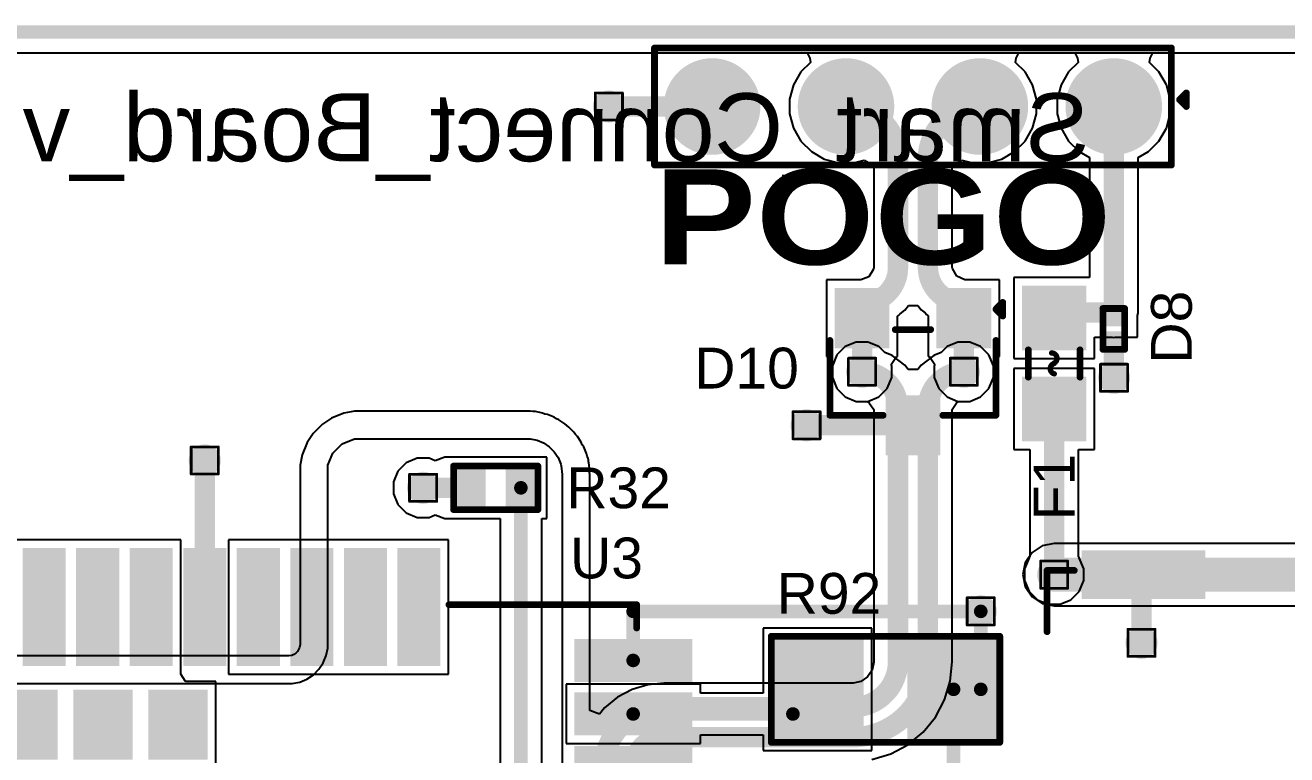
# Model space of a CAD drawing. Header units: inches. Extents: x -40 to 219, y 2 to 133.
# Drawn here: x 55.31 to 78.87, y 68.89 to 82.51 of the extents above; entities that cross this region are included whole.
import ezdxf

# ---------------------------------------------------------------- set-up
doc = ezdxf.new("R2010")
doc.units = ezdxf.units.IN
for name, color, linetype in [('Board Outline', 216, 'Continuous'), ('Bottom Layer', 5, 'Continuous'), ('Bottom Overlay', 54, 'Continuous'), ('Drill Drawing', 1, 'Continuous'), ('Top Layer', 1, 'Continuous'), ('Top Overlay', 2, 'Continuous'), ('Top Paste', 8, 'Continuous'), ('Top Solder', 216, 'Continuous'), ('Via Holes', 16, 'Continuous')]:
    doc.layers.add(name, color=color, linetype=linetype)
doc.styles.add('Arial', font='', dxfattribs={"height": 0.2})
doc.styles.add('Arial Black_Bold', font='', dxfattribs={"height": 0.2})
doc.styles.get('Arial').set_extended_font_data('Arial')
doc.styles.get('Arial Black_Bold').set_extended_font_data('Arial Black', bold=True)

# ---------------------------------------------------------------- blocks, each defined once
blk = doc.blocks.new('R___1206_5')
at = {"layer": 'Top Layer'}
for points in [[(-2.032, 0.889), (-0.508, 0.889), (-0.508, -0.889), (-2.032, -0.889)], [(0.508, 0.889), (2.032, 0.889), (2.032, -0.889), (0.508, -0.889)]]:
    blk.add_hatch(color=1, dxfattribs=at).paths.add_polyline_path(points)
at = {"layer": 'Top Paste'}
for points in [[(-2.032, 0.889), (-0.508, 0.889), (-0.508, -0.889), (-2.032, -0.889)], [(0.508, 0.889), (2.032, 0.889), (2.032, -0.889), (0.508, -0.889)]]:
    blk.add_hatch(color=8, dxfattribs=at).paths.add_polyline_path(points)
at = {"layer": 'Top Solder'}
for points in [[(-2.134, 0.991), (-0.406, 0.991), (-0.406, -0.991), (-2.134, -0.991)], [(0.406, 0.991), (2.134, 0.991), (2.134, -0.991), (0.406, -0.991)]]:
    blk.add_hatch(color=216, dxfattribs=at).paths.add_polyline_path(points)
at = {"layer": 'Top Overlay', "const_width": 0.127}
for points in [[(-2.134, 0.991), (-2.134, -0.991)], [(2.134, 0.991), (-2.134, 0.991)], [(2.134, 0.991), (2.134, -0.991)], [(2.134, -0.991), (-2.134, -0.991)]]:
    blk.add_lwpolyline(points, dxfattribs=at)
at = {"layer": 'Top Overlay', "const_width": 0.0635}
for points in [[(-2.165, 0.991, 1), (-2.102, 0.991, 1)], [(-2.165, 0.991, 1), (-2.102, 0.991, 1)], [(2.102, 0.991, 1), (2.165, 0.991, 1)], [(2.102, 0.991, 1), (2.165, 0.991, 1)], [(-2.165, -0.991, 1), (-2.102, -0.991, 1)], [(-2.165, -0.991, 1), (-2.102, -0.991, 1)], [(2.102, -0.991, 1), (2.165, -0.991, 1)], [(2.102, -0.991, 1), (2.165, -0.991, 1)]]:
    blk.add_lwpolyline(points, format="xyb", close=True, dxfattribs=at)
blk = doc.blocks.new('F____0603_18')
at = {"layer": 'Top Layer'}
for points in [[(-0.35, -0.5), (-1.35, -0.5), (-1.35, 0.5), (-0.35, 0.5)], [(1.35, -0.5), (0.35, -0.5), (0.35, 0.5), (1.35, 0.5)]]:
    blk.add_hatch(color=1, dxfattribs=at).paths.add_polyline_path(points)
at = {"layer": 'Top Paste'}
for points in [[(-0.35, -0.5), (-1.35, -0.5), (-1.35, 0.5), (-0.35, 0.5)], [(1.35, -0.5), (0.35, -0.5), (0.35, 0.5), (1.35, 0.5)]]:
    blk.add_hatch(color=8, dxfattribs=at).paths.add_polyline_path(points)
at = {"layer": 'Top Solder'}
for points in [[(-0.248, -0.602), (-1.452, -0.602), (-1.452, 0.602), (-0.248, 0.602)], [(1.452, -0.602), (0.248, -0.602), (0.248, 0.602), (1.452, 0.602)]]:
    blk.add_hatch(color=216, dxfattribs=at).paths.add_polyline_path(points)
at = {"layer": 'Top Overlay', "const_width": 0.127}
for points in [[(-0.254, 0.483), (0.254, 0.483)], [(-0.254, -0.483), (0.254, -0.483)]]:
    blk.add_lwpolyline(points, dxfattribs=at)
at = {"layer": 'Top Overlay'}
for points, const_width in [([(-0.286, 0.483, 1), (-0.222, 0.483, 1)], 0.0635), ([(0.222, 0.483, 1), (0.286, 0.483, 1)], 0.0635), ([(-0.218, -0.003, 1), (-0.168, -0.003, 1)], 0.05), ([(-0.025, 0, 1), (0.025, 0, 1)], 0.05), ([(-0.018, 0.002, 1), (0.032, 0.002, 1)], 0.05), ([(0.171, 0.046, 1), (0.221, 0.046, 1)], 0.05), ([(-0.286, -0.483, 1), (-0.222, -0.483, 1)], 0.0635), ([(0.222, -0.483, 1), (0.286, -0.483, 1)], 0.0635)]:
    blk.add_lwpolyline(points, format="xyb", close=True, dxfattribs=dict(at, const_width=const_width))
at = {"layer": 'Top Overlay', "const_width": 0.1}
for points in [[(-0.193, -0.003, -0.770164), (0, 0)], [(0.196, 0.046, -0.784117), (0.007, 0.002)]]:
    blk.add_lwpolyline(points, format="xyb", dxfattribs=at)
blk = doc.blocks.new('A7672E__FASE__24')
at = {"layer": 'Top Layer'}
for points in [[(10.35, -1.15), (9.25, -1.15), (9.25, -0.25), (10.35, -0.25)], [(13, -0.7), (13, -1.3), (11, -1.3), (11, -0.7)], [(10.35, -2.55), (9.25, -2.55), (9.25, -1.65), (10.35, -1.65)], [(13, -1.7), (13, -2.3), (11, -2.3), (11, -1.7)], [(13, -2.7), (13, -3.3), (11, -3.3), (11, -2.7)], [(10.35, -3.95), (9.25, -3.95), (9.25, -3.05), (10.35, -3.05)], [(13, -3.7), (13, -4.3), (11, -4.3), (11, -3.7)], [(13, -4.7), (13, -5.3), (11, -5.3), (11, -4.7)], [(13, -5.7), (13, -6.3), (11, -6.3), (11, -5.7)], [(13, -6.7), (13, -7.3), (11, -7.3), (11, -6.7)], [(13, -7.7), (13, -8.3), (11, -8.3), (11, -7.7)], [(9.3, -13), (8.7, -13), (8.7, -11), (9.3, -11)], [(10.3, -13), (9.7, -13), (9.7, -11), (10.3, -11)], [(11.3, -13), (10.7, -13), (10.7, -11), (11.3, -11)]]:
    blk.add_hatch(color=1, dxfattribs=at).paths.add_polyline_path(points)
at = {"layer": 'Top Paste'}
for points in [[(10.35, -1.15), (9.25, -1.15), (9.25, -0.25), (10.35, -0.25)], [(13, -0.7), (13, -1.3), (11, -1.3), (11, -0.7)], [(10.35, -2.55), (9.25, -2.55), (9.25, -1.65), (10.35, -1.65)], [(13, -1.7), (13, -2.3), (11, -2.3), (11, -1.7)], [(13, -2.7), (13, -3.3), (11, -3.3), (11, -2.7)], [(10.35, -3.95), (9.25, -3.95), (9.25, -3.05), (10.35, -3.05)], [(13, -3.7), (13, -4.3), (11, -4.3), (11, -3.7)], [(13, -4.7), (13, -5.3), (11, -5.3), (11, -4.7)], [(13, -5.7), (13, -6.3), (11, -6.3), (11, -5.7)], [(13, -6.7), (13, -7.3), (11, -7.3), (11, -6.7)], [(13, -7.7), (13, -8.3), (11, -8.3), (11, -7.7)], [(9.3, -13), (8.7, -13), (8.7, -11), (9.3, -11)], [(10.3, -13), (9.7, -13), (9.7, -11), (10.3, -11)], [(11.3, -13), (10.7, -13), (10.7, -11), (11.3, -11)]]:
    blk.add_hatch(color=8, dxfattribs=at).paths.add_polyline_path(points)
at = {"layer": 'Top Solder'}
for points in [[(10.452, -1.252), (9.148, -1.252), (9.148, -0.148), (10.452, -0.148)], [(13.102, -0.598), (13.102, -1.402), (10.898, -1.402), (10.898, -0.598)], [(10.452, -2.652), (9.148, -2.652), (9.148, -1.548), (10.452, -1.548)], [(13.102, -1.598), (13.102, -2.402), (10.898, -2.402), (10.898, -1.598)], [(13.102, -2.598), (13.102, -3.402), (10.898, -3.402), (10.898, -2.598)], [(10.452, -4.052), (9.148, -4.052), (9.148, -2.948), (10.452, -2.948)], [(13.102, -3.598), (13.102, -4.402), (10.898, -4.402), (10.898, -3.598)], [(13.102, -4.598), (13.102, -5.402), (10.898, -5.402), (10.898, -4.598)], [(13.102, -5.598), (13.102, -6.402), (10.898, -6.402), (10.898, -5.598)], [(13.102, -6.598), (13.102, -7.402), (10.898, -7.402), (10.898, -6.598)], [(13.102, -7.598), (13.102, -8.402), (10.898, -8.402), (10.898, -7.598)], [(9.402, -13.102), (8.598, -13.102), (8.598, -10.898), (9.402, -10.898)], [(10.402, -13.102), (9.598, -13.102), (9.598, -10.898), (10.402, -10.898)], [(11.402, -13.102), (10.598, -13.102), (10.598, -10.898), (11.402, -10.898)]]:
    blk.add_hatch(color=216, dxfattribs=at).paths.add_polyline_path(points)
at = {"layer": 'Top Overlay', "const_width": 0.127}
for points in [[(12.04, -8.56), (12.04, -12.065)], [(11.608, -12.065), (12.04, -12.065)]]:
    blk.add_lwpolyline(points, dxfattribs=at)
at = {"layer": 'Top Overlay', "const_width": 0.0635}
for points in [[(12.008, -8.56, 1), (12.071, -8.56, 1)], [(11.576, -12.065, 1), (11.64, -12.065, 1)], [(12.008, -12.065, 1), (12.071, -12.065, 1)], [(12.008, -12.065, 1), (12.071, -12.065, 1)]]:
    blk.add_lwpolyline(points, format="xyb", close=True, dxfattribs=at)
blk = doc.blocks.new('R___0402_84')
at = {"layer": 'Top Layer'}
for points in [[(-0.699, -0.318), (-0.699, 0.318), (-0.241, 0.318), (-0.241, -0.318)], [(0.241, -0.318), (0.241, 0.318), (0.699, 0.318), (0.699, -0.318)]]:
    blk.add_hatch(color=1, dxfattribs=at).paths.add_polyline_path(points)
at = {"layer": 'Top Paste'}
for points in [[(-0.699, -0.318), (-0.699, 0.318), (-0.241, 0.318), (-0.241, -0.318)], [(0.241, -0.318), (0.241, 0.318), (0.699, 0.318), (0.699, -0.318)]]:
    blk.add_hatch(color=8, dxfattribs=at).paths.add_polyline_path(points)
at = {"layer": 'Top Solder'}
for points in [[(-0.754, -0.373), (-0.754, 0.373), (-0.186, 0.373), (-0.186, -0.373)], [(0.186, -0.373), (0.186, 0.373), (0.754, 0.373), (0.754, -0.373)]]:
    blk.add_hatch(color=216, dxfattribs=at).paths.add_polyline_path(points)
at = {"layer": 'Top Overlay'}
for points, const_width in [([(-0.787, 0.406), (0.787, 0.406)], 0.127), ([(-0.787, -0.406), (-0.787, 0.406)], 0.127), ([(0.787, -0.406), (0.787, 0.406)], 0.127), ([(-0.787, -0.406), (0.787, -0.406)], 0.127), ([(-0.813, -0.432), (0.813, -0.432)], 0.00323)]:
    blk.add_lwpolyline(points, dxfattribs=dict(at, const_width=const_width))
for points, const_width in [([(-0.819, 0.406, 1), (-0.756, 0.406, 1)], 0.0635), ([(-0.819, 0.406, 1), (-0.756, 0.406, 1)], 0.0635), ([(0.756, 0.406, 1), (0.819, 0.406, 1)], 0.0635), ([(0.756, 0.406, 1), (0.819, 0.406, 1)], 0.0635), ([(-0.819, -0.406, 1), (-0.756, -0.406, 1)], 0.0635), ([(-0.819, -0.406, 1), (-0.756, -0.406, 1)], 0.0635), ([(-0.814, -0.432, 1), (-0.812, -0.432, 1)], 0.00161), ([(0.756, -0.406, 1), (0.819, -0.406, 1)], 0.0635), ([(0.756, -0.406, 1), (0.819, -0.406, 1)], 0.0635), ([(0.812, -0.432, 1), (0.814, -0.432, 1)], 0.00161)]:
    blk.add_lwpolyline(points, format="xyb", close=True, dxfattribs=dict(at, const_width=const_width))
blk = doc.blocks.new('P____4_P___152')
at = {"layer": 'Top Layer'}
h = blk.add_hatch(color=1, dxfattribs=at)
edge = h.paths.add_edge_path()
edge.add_arc((-3.75, 0), 0.8, 0, 360)
h = blk.add_hatch(color=1, dxfattribs=at)
edge = h.paths.add_edge_path()
edge.add_arc((-1.25, 0), 0.8, 0, 360)
h = blk.add_hatch(color=1, dxfattribs=at)
edge = h.paths.add_edge_path()
edge.add_arc((1.25, 0), 0.8, 0, 360)
h = blk.add_hatch(color=1, dxfattribs=at)
edge = h.paths.add_edge_path()
edge.add_arc((3.75, 0), 0.8, 0, 360)
at = {"layer": 'Top Paste'}
h = blk.add_hatch(color=8, dxfattribs=at)
edge = h.paths.add_edge_path()
edge.add_arc((-3.75, 0), 0.8, 0, 360)
h = blk.add_hatch(color=8, dxfattribs=at)
edge = h.paths.add_edge_path()
edge.add_arc((-1.25, 0), 0.8, 0, 360)
h = blk.add_hatch(color=8, dxfattribs=at)
edge = h.paths.add_edge_path()
edge.add_arc((1.25, 0), 0.8, 0, 360)
h = blk.add_hatch(color=8, dxfattribs=at)
edge = h.paths.add_edge_path()
edge.add_arc((3.75, 0), 0.8, 0, 360)
at = {"layer": 'Top Solder'}
h = blk.add_hatch(color=216, dxfattribs=at)
edge = h.paths.add_edge_path()
edge.add_arc((-3.75, 0), 0.9016, 0, 360)
h = blk.add_hatch(color=216, dxfattribs=at)
edge = h.paths.add_edge_path()
edge.add_arc((-1.25, 0), 0.9016, 0, 360)
h = blk.add_hatch(color=216, dxfattribs=at)
edge = h.paths.add_edge_path()
edge.add_arc((1.25, 0), 0.9016, 0, 360)
h = blk.add_hatch(color=216, dxfattribs=at)
edge = h.paths.add_edge_path()
edge.add_arc((3.75, 0), 0.9016, 0, 360)
at = {"layer": 'Top Overlay', "const_width": 0.127}
for points in [[(-4.826, 1.0922), (-4.826, -1.0922)], [(4.826, 1.0922), (-4.826, 1.0922)], [(4.826, 1.0922), (4.826, -1.0922)], [(-5.1054, 0), (-5.1054, -0.254)], [(-4.9784, -0.127), (-5.1054, 0)], [(-4.9784, -0.127), (-5.1054, -0.254)], [(4.826, -1.0922), (-4.826, -1.0922)]]:
    blk.add_lwpolyline(points, dxfattribs=at)
at = {"layer": 'Top Overlay', "const_width": 0.0635}
for points in [[(-4.85775, 1.0922, 1), (-4.79425, 1.0922, 1)], [(-4.85775, 1.0922, 1), (-4.79425, 1.0922, 1)], [(4.79425, 1.0922, 1), (4.85775, 1.0922, 1)], [(4.79425, 1.0922, 1), (4.85775, 1.0922, 1)], [(-5.13715, 0, 1), (-5.07365, 0, 1)], [(-5.13715, 0, 1), (-5.07365, 0, 1)], [(-5.13715, -0.254, 1), (-5.07365, -0.254, 1)], [(-5.13715, -0.254, 1), (-5.07365, -0.254, 1)], [(-5.01015, -0.127, 1), (-4.94665, -0.127, 1)], [(-5.01015, -0.127, 1), (-4.94665, -0.127, 1)], [(-4.85775, -1.0922, 1), (-4.79425, -1.0922, 1)], [(-4.85775, -1.0922, 1), (-4.79425, -1.0922, 1)], [(4.79425, -1.0922, 1), (4.85775, -1.0922, 1)], [(4.79425, -1.0922, 1), (4.85775, -1.0922, 1)]]:
    blk.add_lwpolyline(points, format="xyb", close=True, dxfattribs=at)
blk = doc.blocks.new('XKNANO_113_153')
at = {"layer": 'Top Layer'}
blk.add_hatch(color=1, dxfattribs=at).paths.add_polyline_path([(6.15, 6.31), (6.85, 6.31), (6.85, 4.21), (6.15, 4.21)])
at = {"layer": 'Top Paste'}
blk.add_hatch(color=8, dxfattribs=at).paths.add_polyline_path([(6.15, 6.31), (6.85, 6.31), (6.85, 4.21), (6.15, 4.21)])
at = {"layer": 'Top Solder'}
blk.add_hatch(color=216, dxfattribs=at).paths.add_polyline_path([(6.048, 6.412), (6.952, 6.412), (6.952, 4.108), (6.048, 4.108)])
at = {"layer": 'Top Overlay', "const_width": 0.127}
for points in [[(5.436, 7.061), (6.579, 7.061)], [(6.579, 7.061), (6.579, 6.553)]]:
    blk.add_lwpolyline(points, dxfattribs=at)
at = {"layer": 'Top Overlay', "const_width": 0.0635}
for points in [[(5.404, 7.061, 1), (5.467, 7.061, 1)], [(6.547, 7.061, 1), (6.61, 7.061, 1)], [(6.547, 7.061, 1), (6.61, 7.061, 1)], [(6.547, 6.553, 1), (6.61, 6.553, 1)]]:
    blk.add_lwpolyline(points, format="xyb", close=True, dxfattribs=at)
blk = doc.blocks.new('S___23_162')
at = {"layer": 'Top Layer'}
for points in [[(-0.41, 1.46), (0.41, 1.46), (0.41, 0.54), (-0.41, 0.54)], [(-1.36, -0.54), (-0.54, -0.54), (-0.54, -1.46), (-1.36, -1.46)], [(0.54, -0.54), (1.36, -0.54), (1.36, -1.46), (0.54, -1.46)]]:
    blk.add_hatch(color=1, dxfattribs=at).paths.add_polyline_path(points)
at = {"layer": 'Top Paste'}
for points in [[(-0.41, 1.46), (0.41, 1.46), (0.41, 0.54), (-0.41, 0.54)], [(-1.36, -0.54), (-0.54, -0.54), (-0.54, -1.46), (-1.36, -1.46)], [(0.54, -0.54), (1.36, -0.54), (1.36, -1.46), (0.54, -1.46)]]:
    blk.add_hatch(color=8, dxfattribs=at).paths.add_polyline_path(points)
at = {"layer": 'Top Solder'}
for points in [[(-0.512, 1.562), (0.512, 1.562), (0.512, 0.438), (-0.512, 0.438)], [(-1.462, -0.438), (-0.438, -0.438), (-0.438, -1.562), (-1.462, -1.562)], [(0.438, -0.438), (1.462, -0.438), (1.462, -1.562), (0.438, -1.562)]]:
    blk.add_hatch(color=216, dxfattribs=at).paths.add_polyline_path(points)
at = {"layer": 'Top Overlay', "const_width": 0.127}
for points in [[(-1.549, -0.584), (-1.549, 0.813)], [(-0.559, 0.813), (-1.549, 0.813)], [(1.549, 0.813), (0.559, 0.813)], [(1.549, -0.584), (1.549, 0.813)], [(0.33, -0.787), (-0.33, -0.787)], [(-1.549, -1.168), (-1.676, -1.041)], [(-1.676, -1.041), (-1.676, -1.295)], [(-1.549, -1.168), (-1.676, -1.295)]]:
    blk.add_lwpolyline(points, dxfattribs=at)
at = {"layer": 'Top Overlay', "const_width": 0.0635}
for points in [[(-1.581, 0.813, 1), (-1.518, 0.813, 1)], [(-1.581, 0.813, 1), (-1.518, 0.813, 1)], [(-0.591, 0.813, 1), (-0.527, 0.813, 1)], [(0.527, 0.813, 1), (0.591, 0.813, 1)], [(1.518, 0.813, 1), (1.581, 0.813, 1)], [(1.518, 0.813, 1), (1.581, 0.813, 1)], [(-1.581, -0.584, 1), (-1.518, -0.584, 1)], [(1.518, -0.584, 1), (1.581, -0.584, 1)], [(-0.362, -0.787, 1), (-0.298, -0.787, 1)], [(0.298, -0.787, 1), (0.362, -0.787, 1)], [(-1.708, -1.041, 1), (-1.645, -1.041, 1)], [(-1.708, -1.041, 1), (-1.645, -1.041, 1)], [(-1.581, -1.168, 1), (-1.518, -1.168, 1)], [(-1.581, -1.168, 1), (-1.518, -1.168, 1)], [(-1.708, -1.295, 1), (-1.645, -1.295, 1)], [(-1.708, -1.295, 1), (-1.645, -1.295, 1)]]:
    blk.add_lwpolyline(points, format="xyb", close=True, dxfattribs=at)
blk = doc.blocks.new('DSN0603_2_164')
at = {"layer": 'Top Layer'}
for points in [[(-0.3, 0.191), (-0.1, 0.191), (-0.1, -0.191), (-0.3, -0.191)], [(0.1, 0.191), (0.3, 0.191), (0.3, -0.191), (0.1, -0.191)]]:
    blk.add_hatch(color=1, dxfattribs=at).paths.add_polyline_path(points)
at = {"layer": 'Top Paste'}
for points in [[(-0.3, 0.191), (-0.1, 0.191), (-0.1, -0.191), (-0.3, -0.191)], [(0.1, 0.191), (0.3, 0.191), (0.3, -0.191), (0.1, -0.191)]]:
    blk.add_hatch(color=8, dxfattribs=at).paths.add_polyline_path(points)
at = {"layer": 'Top Solder'}
for points in [[(-0.355, 0.246), (-0.045, 0.246), (-0.045, -0.246), (-0.355, -0.246)], [(0.045, 0.246), (0.355, 0.246), (0.355, -0.246), (0.045, -0.246)]]:
    blk.add_hatch(color=216, dxfattribs=at).paths.add_polyline_path(points)
at = {"layer": 'Top Overlay', "const_width": 0.127}
for points in [[(-0.381, 0.203), (-0.381, -0.203)], [(-0.381, 0.203), (0.381, 0.203)], [(0.381, 0.203), (0.381, -0.203)], [(-0.381, -0.203), (0.381, -0.203)]]:
    blk.add_lwpolyline(points, dxfattribs=at)
at = {"layer": 'Top Overlay', "const_width": 0.0635}
for points in [[(-0.413, 0.203, 1), (-0.349, 0.203, 1)], [(-0.413, 0.203, 1), (-0.349, 0.203, 1)], [(0.349, 0.203, 1), (0.413, 0.203, 1)], [(0.349, 0.203, 1), (0.413, 0.203, 1)], [(-0.413, -0.203, 1), (-0.349, -0.203, 1)], [(-0.413, -0.203, 1), (-0.349, -0.203, 1)], [(0.349, -0.203, 1), (0.413, -0.203, 1)], [(0.349, -0.203, 1), (0.413, -0.203, 1)]]:
    blk.add_lwpolyline(points, format="xyb", close=True, dxfattribs=at)

msp = doc.modelspace()

# ---------------------------------------------------------------- hatches: boundary and pattern name
at = {"layer": 'Bottom Layer'}
h = msp.add_hatch(color=5, dxfattribs=at)
edge = h.paths.add_edge_path()
edge.add_arc((66.211, 80.991), 0.3, 0, 360)
h = msp.add_hatch(color=5, dxfattribs=at)
edge = h.paths.add_edge_path()
edge.add_arc((70.939, 76.038), 0.3, 0, 360)
h = msp.add_hatch(color=5, dxfattribs=at)
edge = h.paths.add_edge_path()
edge.add_arc((72.839, 76.038), 0.3, 0, 360)
h = msp.add_hatch(color=5, dxfattribs=at)
edge = h.paths.add_edge_path()
edge.add_arc((75.645, 75.925), 0.3, 0, 360)
h = msp.add_hatch(color=5, dxfattribs=at)
edge = h.paths.add_edge_path()
edge.add_arc((69.902, 75.038), 0.3, 0, 360)
h = msp.add_hatch(color=5, dxfattribs=at)
edge = h.paths.add_edge_path()
edge.add_arc((58.665, 74.381), 0.3, 0, 360)
h = msp.add_hatch(color=5, dxfattribs=at)
edge = h.paths.add_edge_path()
edge.add_arc((62.742, 73.87), 0.3, 0, 360)
h = msp.add_hatch(color=5, dxfattribs=at)
edge = h.paths.add_edge_path()
edge.add_arc((74.526, 72.249), 0.3, 0, 360)
h = msp.add_hatch(color=5, dxfattribs=at)
edge = h.paths.add_edge_path()
edge.add_arc((73.155, 71.563), 0.3, 0, 360)
h = msp.add_hatch(color=5, dxfattribs=at)
edge = h.paths.add_edge_path()
edge.add_arc((76.157, 70.975), 0.3, 0, 360)
at = {"layer": 'Top Layer'}
h = msp.add_hatch(color=1, dxfattribs=at)
edge = h.paths.add_edge_path()
edge.add_arc((66.211, 80.991), 0.3, 0, 360)
h = msp.add_hatch(color=1, dxfattribs=at)
edge = h.paths.add_edge_path()
edge.add_arc((70.939, 76.038), 0.3, 0, 360)
h = msp.add_hatch(color=1, dxfattribs=at)
edge = h.paths.add_edge_path()
edge.add_arc((72.839, 76.038), 0.3, 0, 360)
h = msp.add_hatch(color=1, dxfattribs=at)
edge = h.paths.add_edge_path()
edge.add_arc((75.645, 75.925), 0.3, 0, 360)
h = msp.add_hatch(color=1, dxfattribs=at)
edge = h.paths.add_edge_path()
edge.add_arc((69.902, 75.038), 0.3, 0, 360)
h = msp.add_hatch(color=1, dxfattribs=at)
edge = h.paths.add_edge_path()
edge.add_arc((58.665, 74.381), 0.3, 0, 360)
h = msp.add_hatch(color=1, dxfattribs=at)
edge = h.paths.add_edge_path()
edge.add_arc((62.742, 73.87), 0.3, 0, 360)
h = msp.add_hatch(color=1, dxfattribs=at)
edge = h.paths.add_edge_path()
edge.add_arc((74.526, 72.249), 0.3, 0, 360)
h = msp.add_hatch(color=1, dxfattribs=at)
edge = h.paths.add_edge_path()
edge.add_arc((73.155, 71.563), 0.3, 0, 360)
h = msp.add_hatch(color=1, dxfattribs=at)
edge = h.paths.add_edge_path()
edge.add_arc((76.157, 70.975), 0.3, 0, 360)
at = {"layer": 'Via Holes'}
h = msp.add_hatch(color=7, dxfattribs=at)
edge = h.paths.add_edge_path()
edge.add_arc((66.211, 80.991), 0.15, 0, 360)
h = msp.add_hatch(color=7, dxfattribs=at)
edge = h.paths.add_edge_path()
edge.add_arc((70.939, 76.038), 0.15, 0, 360)
h = msp.add_hatch(color=7, dxfattribs=at)
edge = h.paths.add_edge_path()
edge.add_arc((72.839, 76.038), 0.15, 0, 360)
h = msp.add_hatch(color=7, dxfattribs=at)
edge = h.paths.add_edge_path()
edge.add_arc((75.645, 75.925), 0.15, 0, 360)
h = msp.add_hatch(color=7, dxfattribs=at)
edge = h.paths.add_edge_path()
edge.add_arc((69.902, 75.038), 0.15, 0, 360)
h = msp.add_hatch(color=7, dxfattribs=at)
edge = h.paths.add_edge_path()
edge.add_arc((58.665, 74.381), 0.15, 0, 360)
h = msp.add_hatch(color=7, dxfattribs=at)
edge = h.paths.add_edge_path()
edge.add_arc((62.742, 73.87), 0.15, 0, 360)
h = msp.add_hatch(color=7, dxfattribs=at)
edge = h.paths.add_edge_path()
edge.add_arc((74.526, 72.249), 0.15, 0, 360)
h = msp.add_hatch(color=7, dxfattribs=at)
edge = h.paths.add_edge_path()
edge.add_arc((73.155, 71.563), 0.15, 0, 360)
h = msp.add_hatch(color=7, dxfattribs=at)
edge = h.paths.add_edge_path()
edge.add_arc((76.157, 70.975), 0.15, 0, 360)

# ---------------------------------------------------------------- linework, layer by layer
at = {"layer": 'Board Outline', "const_width": 0.254}
msp.add_lwpolyline([(3.393, 82.382), (85.393, 82.382)], dxfattribs=at)
at = {"layer": 'Bottom Layer'}
for p, q in [((42.781, 81.994), (85.63, 81.994)), ((70.829, 76.592), (70.625, 76.508)), ((71.049, 76.592), (70.829, 76.592)), ((71.253, 76.508), (71.049, 76.592)), ((72.729, 76.592), (72.525, 76.508)), ((72.949, 76.592), (72.729, 76.592)), ((73.153, 76.508), (72.949, 76.592)), ((70.47, 76.352), (70.385, 76.148)), ((70.625, 76.508), (70.47, 76.352)), ((71.361, 76.4), (71.253, 76.508)), ((71.502, 76.342), (71.361, 76.4)), ((71.735, 76.163), (71.502, 76.342)), ((72.277, 76.342), (72.044, 76.163)), ((72.417, 76.4), (72.277, 76.342)), ((72.525, 76.508), (72.417, 76.4)), ((73.309, 76.352), (73.153, 76.508)), ((73.393, 76.148), (73.309, 76.352)), ((70.385, 76.148), (70.385, 75.928)), ((71.8, 76.077), (71.735, 76.163)), ((72.044, 76.163), (71.978, 76.077)), ((73.393, 75.928), (73.393, 76.148)), ((70.385, 75.928), (70.47, 75.724)), ((71.978, 76.077), (71.8, 76.077)), ((73.309, 75.724), (73.393, 75.928)), ((70.47, 75.724), (70.625, 75.569)), ((73.153, 75.569), (73.309, 75.724)), ((70.625, 75.569), (70.829, 75.484)), ((70.829, 75.484), (71.037, 75.484)), ((71.037, 75.484), (71.08, 75.443)), ((71.08, 75.443), (71.157, 75.336)), ((72.622, 75.336), (72.699, 75.443)), ((72.699, 75.443), (72.742, 75.484)), ((72.742, 75.484), (72.949, 75.484)), ((72.949, 75.484), (73.153, 75.569)), ((61.034, 75.169), (60.866, 75.057)), ((61.26, 75.263), (61.034, 75.169)), ((61.034, 75.169), (61.034, 75.169)), ((61.397, 75.29), (61.26, 75.263)), ((61.26, 75.263), (61.26, 75.263)), ((61.459, 75.303), (61.397, 75.29)), ((61.581, 75.303), (61.459, 75.303)), ((64.676, 75.303), (61.581, 75.303)), ((61.581, 75.303), (61.581, 75.303)), ((64.741, 75.303), (64.676, 75.303)), ((64.791, 75.293), (64.741, 75.303)), ((64.842, 75.293), (64.791, 75.293)), ((64.971, 75.267), (64.842, 75.293)), ((65.018, 75.248), (64.971, 75.267)), ((65.068, 75.238), (65.018, 75.248)), ((65.189, 75.187), (65.068, 75.238)), ((65.231, 75.159), (65.189, 75.187)), ((65.278, 75.14), (65.231, 75.159)), ((71.157, 75.336), (71.157, 70.621)), ((72.622, 70.621), (72.622, 75.336)), ((60.866, 75.057), (60.692, 74.883)), ((65.387, 75.067), (65.278, 75.14)), ((65.423, 75.031), (65.387, 75.067)), ((65.466, 75.002), (65.423, 75.031)), ((65.558, 74.91), (65.466, 75.002)), ((65.587, 74.867), (65.558, 74.91)), ((60.58, 74.715), (60.486, 74.489)), ((60.692, 74.883), (60.58, 74.715)), ((61.058, 74.517), (61.232, 74.691)), ((61.232, 74.691), (61.459, 74.785)), ((61.459, 74.785), (61.581, 74.785)), ((61.581, 74.785), (64.676, 74.785)), ((61.581, 74.785), (61.581, 74.785)), ((64.676, 74.785), (64.741, 74.785)), ((64.741, 74.785), (64.87, 74.759)), ((64.87, 74.759), (64.991, 74.709)), ((64.991, 74.709), (65.099, 74.636)), ((65.623, 74.831), (65.587, 74.867)), ((65.695, 74.722), (65.623, 74.831)), ((65.715, 74.675), (65.695, 74.722)), ((65.743, 74.633), (65.715, 74.675)), ((60.486, 74.489), (60.447, 74.291)), ((60.486, 74.489), (60.486, 74.489)), ((60.965, 74.291), (61.058, 74.517)), ((65.099, 74.636), (65.192, 74.544)), ((65.192, 74.544), (65.265, 74.435)), ((65.793, 74.512), (65.743, 74.633)), ((65.803, 74.462), (65.793, 74.512)), ((65.823, 74.415), (65.803, 74.462)), ((60.447, 74.291), (60.447, 74.168)), ((60.965, 74.168), (60.965, 74.291)), ((65.265, 74.435), (65.315, 74.314)), ((65.315, 74.314), (65.321, 74.283)), ((65.321, 74.283), (65.34, 74.12)), ((65.829, 74.384), (65.823, 74.415)), ((65.829, 74.364), (65.829, 74.384)), ((65.835, 74.344), (65.829, 74.364)), ((65.855, 74.181), (65.835, 74.344)), ((60.447, 74.168), (60.447, 70.964)), ((60.965, 70.951), (60.965, 74.168)), ((65.34, 74.12), (65.34, 74.12)), ((65.34, 74.12), (65.34, 74.12)), ((65.34, 74.12), (65.34, 74.12)), ((65.34, 74.12), (65.34, 70.365)), ((65.852, 74.15), (65.855, 74.181)), ((65.858, 74.12), (65.852, 74.15)), ((65.858, 70.365), (65.858, 74.12)), ((65.858, 74.12), (65.858, 74.12)), ((65.858, 74.12), (65.858, 74.12)), ((74.526, 72.831), (74.303, 72.787)), ((81.125, 72.831), (74.526, 72.831)), ((74.114, 72.661), (73.987, 72.472)), ((74.303, 72.787), (74.114, 72.661)), ((73.987, 72.472), (73.943, 72.249)), ((73.943, 72.249), (73.987, 72.026)), ((73.987, 72.026), (74.114, 71.837)), ((74.114, 71.837), (74.303, 71.71)), ((74.303, 71.71), (74.526, 71.666)), ((74.526, 71.666), (81.125, 71.666)), ((60.446, 70.942), (60.435, 70.888)), ((60.447, 70.964), (60.446, 70.942)), ((60.961, 70.879), (60.965, 70.951)), ((60.965, 70.951), (60.965, 70.951)), ((60.213, 70.731), (51.67, 70.731)), ((60.235, 70.732), (60.213, 70.731)), ((60.289, 70.742), (60.235, 70.732)), ((60.329, 70.759), (60.289, 70.742)), ((60.364, 70.783), (60.329, 70.759)), ((60.395, 70.813), (60.364, 70.783)), ((60.418, 70.848), (60.395, 70.813)), ((60.435, 70.888), (60.418, 70.848)), ((60.877, 70.603), (60.933, 70.737)), ((60.933, 70.737), (60.961, 70.879)), ((60.694, 70.38), (60.797, 70.483)), ((60.797, 70.483), (60.877, 70.603)), ((71.13, 70.468), (71.043, 70.338)), ((71.158, 70.612), (71.13, 70.468)), ((71.157, 70.621), (71.158, 70.612)), ((72.586, 70.258), (72.622, 70.621)), ((72.622, 70.621), (72.622, 70.621)), ((43.74, 70.213), (60.226, 70.213)), ((60.226, 70.213), (60.298, 70.216)), ((60.298, 70.216), (60.44, 70.244)), ((60.44, 70.244), (60.574, 70.3)), ((60.574, 70.3), (60.694, 70.38)), ((65.34, 70.365), (65.34, 49.334)), ((65.858, 69.71), (65.858, 70.365)), ((67.235, 70.223), (66.938, 70.194)), ((67.246, 70.225), (67.235, 70.223)), ((70.761, 70.225), (67.246, 70.225)), ((70.77, 70.223), (70.761, 70.225)), ((70.914, 70.252), (70.77, 70.223)), ((71.043, 70.338), (70.914, 70.252)), ((72.48, 69.909), (72.586, 70.258)), ((66.643, 70.104), (66.37, 69.958)), ((66.938, 70.194), (66.643, 70.104)), ((66.131, 69.762), (66.036, 69.646)), ((66.37, 69.958), (66.131, 69.762)), ((72.308, 69.587), (72.48, 69.909)), ((66.036, 69.646), (65.858, 69.71)), ((72.077, 69.305), (72.308, 69.587)), ((71.795, 69.073), (72.077, 69.305)), ((71.473, 68.901), (71.795, 69.073)), ((71.124, 68.795), (71.473, 68.901))]:
    msp.add_line(p, q, dxfattribs=at)
at = {"layer": 'Bottom Layer', "const_width": 0.381}
for points in [[(70.939, 76.038, -0.414214), (71.61, 75.368)], [(72.169, 75.368, -0.414214), (72.839, 76.038)], [(71.61, 70.621, -0.414214), (70.761, 69.772)], [(72.169, 70.621, -0.414214), (70.761, 69.213)], [(66.122, 68.647, -0.414214), (67.246, 69.772)], [(66.68, 68.647, -0.414214), (67.246, 69.213)]]:
    msp.add_lwpolyline(points, format="xyb", dxfattribs=at)
at = {"layer": 'Bottom Layer'}
for points, const_width in [([(70.844, 76.038, 1), (71.034, 76.038, 1)], 0.191), ([(72.744, 76.038, 1), (72.934, 76.038, 1)], 0.191), ([(71.515, 75.368, 1), (71.705, 75.368, 1)], 0.191), ([(71.515, 75.368, 1), (71.705, 75.368, 1)], 0.191), ([(72.073, 75.368, 1), (72.264, 75.368, 1)], 0.191), ([(72.073, 75.368, 1), (72.264, 75.368, 1)], 0.191), ([(74.367, 72.249, 1), (74.684, 72.249, 1)], 0.318), ([(71.515, 70.621, 1), (71.705, 70.621, 1)], 0.191), ([(71.515, 70.621, 1), (71.705, 70.621, 1)], 0.191), ([(72.073, 70.621, 1), (72.264, 70.621, 1)], 0.191), ([(72.073, 70.621, 1), (72.264, 70.621, 1)], 0.191), ([(67.151, 69.772, 1), (67.341, 69.772, 1)], 0.191), ([(67.151, 69.772, 1), (67.341, 69.772, 1)], 0.191), ([(70.665, 69.772, 1), (70.856, 69.772, 1)], 0.191), ([(70.665, 69.772, 1), (70.856, 69.772, 1)], 0.191), ([(67.151, 69.213, 1), (67.341, 69.213, 1)], 0.191), ([(67.151, 69.213, 1), (67.341, 69.213, 1)], 0.191), ([(70.665, 69.213, 1), (70.856, 69.213, 1)], 0.191), ([(70.665, 69.213, 1), (70.856, 69.213, 1)], 0.191)]:
    msp.add_lwpolyline(points, format="xyb", close=True, dxfattribs=dict(at, const_width=const_width))
for points, const_width in [([(71.61, 70.621), (71.61, 75.368)], 0.381), ([(72.169, 70.621), (72.169, 75.368)], 0.381), ([(74.526, 72.249), (81.125, 72.249)], 0.635), ([(67.246, 69.772), (70.761, 69.772)], 0.381), ([(67.246, 69.213), (70.761, 69.213)], 0.381)]:
    msp.add_lwpolyline(points, dxfattribs=dict(at, const_width=const_width))
at = {"layer": 'Drill Drawing', "const_width": 0.0508}
for points in [[(65.957, 81.245), (66.465, 81.245)], [(65.957, 80.737), (65.957, 81.245)], [(66.465, 80.737), (66.465, 81.245)], [(65.957, 80.737), (66.465, 80.737)], [(70.685, 76.292), (71.193, 76.292)], [(70.685, 75.784), (70.685, 76.292)], [(71.193, 75.784), (71.193, 76.292)], [(72.585, 76.292), (73.093, 76.292)], [(72.585, 75.784), (72.585, 76.292)], [(73.093, 75.784), (73.093, 76.292)], [(75.391, 76.179), (75.899, 76.179)], [(75.391, 75.671), (75.391, 76.179)], [(75.899, 75.671), (75.899, 76.179)], [(70.685, 75.784), (71.193, 75.784)], [(72.585, 75.784), (73.093, 75.784)], [(75.391, 75.671), (75.899, 75.671)], [(69.648, 75.292), (70.156, 75.292)], [(69.648, 74.784), (69.648, 75.292)], [(70.156, 74.784), (70.156, 75.292)], [(69.648, 74.784), (70.156, 74.784)], [(58.411, 74.635), (58.919, 74.635)], [(58.411, 74.127), (58.411, 74.635)], [(58.919, 74.127), (58.919, 74.635)], [(58.411, 74.127), (58.919, 74.127)], [(62.488, 74.124), (62.996, 74.124)], [(62.488, 73.616), (62.488, 74.124)], [(62.996, 73.616), (62.996, 74.124)], [(62.488, 73.616), (62.996, 73.616)], [(74.272, 72.503), (74.78, 72.503)], [(74.272, 71.995), (74.272, 72.503)], [(74.78, 71.995), (74.78, 72.503)], [(74.272, 71.995), (74.78, 71.995)], [(72.901, 71.817), (73.409, 71.817)], [(72.901, 71.309), (72.901, 71.817)], [(73.409, 71.309), (73.409, 71.817)], [(72.901, 71.309), (73.409, 71.309)], [(75.903, 71.229), (76.411, 71.229)], [(75.903, 70.721), (75.903, 71.229)], [(76.411, 70.721), (76.411, 71.229)], [(75.903, 70.721), (76.411, 70.721)]]:
    msp.add_lwpolyline(points, dxfattribs=at)
at = {"layer": 'Drill Drawing', "const_width": 0.0254}
for points in [[(65.944, 81.245, 1), (65.969, 81.245, 1)], [(65.944, 81.245, 1), (65.969, 81.245, 1)], [(66.452, 81.245, 1), (66.477, 81.245, 1)], [(66.452, 81.245, 1), (66.477, 81.245, 1)], [(65.944, 80.737, 1), (65.969, 80.737, 1)], [(65.944, 80.737, 1), (65.969, 80.737, 1)], [(66.452, 80.737, 1), (66.477, 80.737, 1)], [(66.452, 80.737, 1), (66.477, 80.737, 1)], [(70.673, 76.292, 1), (70.698, 76.292, 1)], [(70.673, 76.292, 1), (70.698, 76.292, 1)], [(71.181, 76.292, 1), (71.206, 76.292, 1)], [(71.181, 76.292, 1), (71.206, 76.292, 1)], [(72.573, 76.292, 1), (72.598, 76.292, 1)], [(72.573, 76.292, 1), (72.598, 76.292, 1)], [(73.081, 76.292, 1), (73.106, 76.292, 1)], [(73.081, 76.292, 1), (73.106, 76.292, 1)], [(75.378, 76.179, 1), (75.403, 76.179, 1)], [(75.378, 76.179, 1), (75.403, 76.179, 1)], [(75.886, 76.179, 1), (75.911, 76.179, 1)], [(75.886, 76.179, 1), (75.911, 76.179, 1)], [(70.673, 75.784, 1), (70.698, 75.784, 1)], [(70.673, 75.784, 1), (70.698, 75.784, 1)], [(71.181, 75.784, 1), (71.206, 75.784, 1)], [(71.181, 75.784, 1), (71.206, 75.784, 1)], [(72.573, 75.784, 1), (72.598, 75.784, 1)], [(72.573, 75.784, 1), (72.598, 75.784, 1)], [(73.081, 75.784, 1), (73.106, 75.784, 1)], [(73.081, 75.784, 1), (73.106, 75.784, 1)], [(75.378, 75.671, 1), (75.403, 75.671, 1)], [(75.378, 75.671, 1), (75.403, 75.671, 1)], [(75.886, 75.671, 1), (75.911, 75.671, 1)], [(75.886, 75.671, 1), (75.911, 75.671, 1)], [(69.636, 75.292, 1), (69.661, 75.292, 1)], [(69.636, 75.292, 1), (69.661, 75.292, 1)], [(70.144, 75.292, 1), (70.169, 75.292, 1)], [(70.144, 75.292, 1), (70.169, 75.292, 1)], [(69.636, 74.784, 1), (69.661, 74.784, 1)], [(69.636, 74.784, 1), (69.661, 74.784, 1)], [(70.144, 74.784, 1), (70.169, 74.784, 1)], [(70.144, 74.784, 1), (70.169, 74.784, 1)], [(58.398, 74.635, 1), (58.423, 74.635, 1)], [(58.398, 74.635, 1), (58.423, 74.635, 1)], [(58.906, 74.635, 1), (58.931, 74.635, 1)], [(58.906, 74.635, 1), (58.931, 74.635, 1)], [(58.398, 74.127, 1), (58.423, 74.127, 1)], [(58.398, 74.127, 1), (58.423, 74.127, 1)], [(58.906, 74.127, 1), (58.931, 74.127, 1)], [(58.906, 74.127, 1), (58.931, 74.127, 1)], [(62.476, 74.124, 1), (62.501, 74.124, 1)], [(62.476, 74.124, 1), (62.501, 74.124, 1)], [(62.984, 74.124, 1), (63.009, 74.124, 1)], [(62.984, 74.124, 1), (63.009, 74.124, 1)], [(62.476, 73.616, 1), (62.501, 73.616, 1)], [(62.476, 73.616, 1), (62.501, 73.616, 1)], [(62.984, 73.616, 1), (63.009, 73.616, 1)], [(62.984, 73.616, 1), (63.009, 73.616, 1)], [(74.259, 72.503, 1), (74.284, 72.503, 1)], [(74.259, 72.503, 1), (74.284, 72.503, 1)], [(74.767, 72.503, 1), (74.792, 72.503, 1)], [(74.767, 72.503, 1), (74.792, 72.503, 1)], [(74.259, 71.995, 1), (74.284, 71.995, 1)], [(74.259, 71.995, 1), (74.284, 71.995, 1)], [(74.767, 71.995, 1), (74.792, 71.995, 1)], [(74.767, 71.995, 1), (74.792, 71.995, 1)], [(72.888, 71.817, 1), (72.914, 71.817, 1)], [(72.888, 71.817, 1), (72.914, 71.817, 1)], [(73.396, 71.817, 1), (73.422, 71.817, 1)], [(73.396, 71.817, 1), (73.422, 71.817, 1)], [(72.888, 71.309, 1), (72.914, 71.309, 1)], [(72.888, 71.309, 1), (72.914, 71.309, 1)], [(73.396, 71.309, 1), (73.422, 71.309, 1)], [(73.396, 71.309, 1), (73.422, 71.309, 1)], [(75.89, 71.229, 1), (75.915, 71.229, 1)], [(75.89, 71.229, 1), (75.915, 71.229, 1)], [(76.398, 71.229, 1), (76.423, 71.229, 1)], [(76.398, 71.229, 1), (76.423, 71.229, 1)], [(75.89, 70.721, 1), (75.915, 70.721, 1)], [(75.89, 70.721, 1), (75.915, 70.721, 1)], [(76.398, 70.721, 1), (76.423, 70.721, 1)], [(76.398, 70.721, 1), (76.423, 70.721, 1)]]:
    msp.add_lwpolyline(points, format="xyb", close=True, dxfattribs=at)
at = {"layer": 'Top Layer'}
for p, q in [((42.781, 81.994), (69.912, 81.994)), ((69.912, 81.994), (69.961, 81.896)), ((73.817, 81.896), (73.867, 81.994)), ((73.867, 81.994), (74.912, 81.994)), ((74.912, 81.994), (74.961, 81.896)), ((76.317, 81.896), (76.367, 81.994)), ((76.367, 81.994), (85.63, 81.994)), ((69.973, 81.816), (69.796, 81.638)), ((69.961, 81.896), (69.973, 81.816)), ((73.805, 81.816), (73.817, 81.896)), ((73.983, 81.638), (73.805, 81.816)), ((74.973, 81.816), (74.796, 81.638)), ((74.961, 81.896), (74.973, 81.816)), ((76.305, 81.816), (76.317, 81.896)), ((76.483, 81.638), (76.305, 81.816)), ((69.796, 81.638), (69.657, 81.398)), ((74.121, 81.398), (73.983, 81.638)), ((74.796, 81.638), (74.657, 81.398)), ((76.621, 81.398), (76.483, 81.638)), ((69.657, 81.398), (69.585, 81.13)), ((74.193, 81.13), (74.121, 81.398)), ((74.657, 81.398), (74.585, 81.13)), ((76.693, 81.13), (76.621, 81.398)), ((69.585, 81.13), (69.585, 80.852)), ((74.193, 80.852), (74.193, 81.13)), ((74.585, 81.13), (74.585, 80.852)), ((76.693, 80.852), (76.693, 81.13)), ((69.585, 80.852), (69.657, 80.584)), ((74.121, 80.584), (74.193, 80.852)), ((74.585, 80.852), (74.657, 80.584)), ((76.621, 80.584), (76.693, 80.852)), ((69.657, 80.584), (69.796, 80.344)), ((73.983, 80.344), (74.121, 80.584)), ((74.657, 80.584), (74.796, 80.344)), ((76.483, 80.344), (76.621, 80.584)), ((69.796, 80.344), (69.992, 80.148)), ((73.786, 80.148), (73.983, 80.344)), ((74.796, 80.344), (74.992, 80.148)), ((76.286, 80.148), (76.483, 80.344)), ((69.992, 80.148), (70.232, 80.009)), ((73.546, 80.009), (73.786, 80.148)), ((74.992, 80.148), (75.186, 80.036)), ((76.092, 80.036), (76.286, 80.148)), ((70.232, 80.009), (70.5, 79.937)), ((70.5, 79.937), (70.778, 79.937)), ((70.778, 79.937), (70.979, 79.991)), ((70.979, 79.991), (71.129, 79.903)), ((71.129, 79.903), (71.157, 79.868)), ((71.157, 79.868), (71.157, 77.983)), ((72.622, 79.868), (72.65, 79.903)), ((72.622, 77.989), (72.622, 79.868)), ((72.65, 79.903), (72.8, 79.991)), ((72.8, 79.991), (73, 79.937)), ((73, 79.937), (73.278, 79.937)), ((73.278, 79.937), (73.546, 80.009)), ((75.186, 80.036), (75.186, 77.796)), ((76.092, 77.132), (76.092, 80.036)), ((71.157, 77.982), (71.151, 77.954)), ((71.157, 77.983), (71.157, 77.982)), ((72.622, 77.988), (72.622, 77.989)), ((72.627, 77.964), (72.622, 77.988)), ((70.914, 77.752), (70.275, 77.752)), ((70.275, 77.752), (70.275, 76.324)), ((71.068, 77.812), (70.914, 77.752)), ((71.151, 77.954), (71.068, 77.812)), ((72.707, 77.821), (72.627, 77.964)), ((72.858, 77.752), (72.707, 77.821)), ((73.503, 77.752), (72.858, 77.752)), ((73.503, 76.324), (73.503, 77.752)), ((75.186, 77.796), (73.772, 77.796)), ((73.772, 77.796), (73.772, 76.288)), ((71.735, 77.187), (71.803, 77.276)), ((71.803, 77.276), (71.981, 77.276)), ((71.981, 77.276), (72.044, 77.194)), ((71.603, 77.076), (71.618, 77.087)), ((71.603, 76.324), (71.603, 77.076)), ((71.618, 77.087), (71.648, 77.121)), ((71.648, 77.121), (71.735, 77.187)), ((72.044, 77.194), (72.116, 77.138)), ((72.116, 77.138), (72.143, 77.107)), ((72.143, 77.107), (72.175, 77.081)), ((72.175, 77.081), (72.175, 76.324)), ((76.084, 77.088), (76.092, 77.132)), ((76.084, 76.684), (76.084, 77.088)), ((75.28, 76.288), (75.28, 76.684)), ((75.28, 76.684), (75.611, 76.684)), ((75.611, 76.684), (75.639, 76.679)), ((75.639, 76.679), (75.667, 76.684)), ((75.667, 76.684), (76.084, 76.684)), ((70.275, 76.324), (70.298, 76.324)), ((70.298, 76.324), (70.397, 76.176)), ((71.482, 76.176), (71.58, 76.324)), ((71.58, 76.324), (71.603, 76.324)), ((72.175, 76.324), (72.198, 76.324)), ((72.198, 76.324), (72.297, 76.176)), ((73.382, 76.176), (73.48, 76.324)), ((73.48, 76.324), (73.503, 76.324)), ((70.397, 76.176), (70.385, 76.148)), ((70.385, 76.148), (70.385, 75.928)), ((71.493, 76.148), (71.482, 76.176)), ((71.493, 75.928), (71.493, 76.148)), ((72.297, 76.176), (72.285, 76.148)), ((72.285, 76.148), (72.285, 75.928)), ((73.393, 76.148), (73.382, 76.176)), ((73.393, 75.928), (73.393, 76.148)), ((73.772, 76.288), (75.28, 76.288)), ((75.28, 76.096), (73.772, 76.096)), ((73.772, 76.096), (73.772, 74.588)), ((75.28, 74.588), (75.28, 76.096)), ((70.385, 75.928), (70.47, 75.724)), ((71.409, 75.724), (71.493, 75.928)), ((72.285, 75.928), (72.37, 75.724)), ((73.309, 75.724), (73.393, 75.928)), ((70.47, 75.724), (70.625, 75.569)), ((71.253, 75.569), (71.409, 75.724)), ((72.37, 75.724), (72.525, 75.569)), ((73.153, 75.569), (73.309, 75.724)), ((70.625, 75.569), (70.829, 75.484)), ((70.829, 75.484), (71.049, 75.484)), ((71.049, 75.484), (71.253, 75.569)), ((72.525, 75.569), (72.729, 75.484)), ((72.729, 75.484), (72.949, 75.484)), ((72.949, 75.484), (73.153, 75.569)), ((63.146, 74.442), (62.968, 74.376)), ((63.146, 74.442), (63.146, 74.442)), ((65.051, 74.442), (63.146, 74.442)), ((65.051, 73.299), (65.051, 74.442)), ((73.772, 74.588), (74.072, 74.588)), ((74.072, 74.588), (74.072, 72.579)), ((74.979, 72.579), (74.979, 74.588)), ((74.979, 74.588), (75.28, 74.588)), ((62.429, 74.34), (62.273, 74.184)), ((62.632, 74.424), (62.429, 74.34)), ((62.853, 74.424), (62.632, 74.424)), ((62.968, 74.376), (62.853, 74.424)), ((62.273, 74.184), (62.188, 73.98)), ((62.188, 73.98), (62.188, 73.76)), ((62.188, 73.76), (62.273, 73.556)), ((62.273, 73.556), (62.429, 73.401)), ((62.429, 73.401), (62.632, 73.316)), ((62.632, 73.316), (62.853, 73.316)), ((62.853, 73.316), (62.968, 73.364)), ((62.968, 73.364), (63.146, 73.299)), ((63.146, 73.299), (63.146, 73.299)), ((63.146, 73.299), (64.18, 73.299)), ((64.18, 73.299), (64.18, 68.094)), ((64.957, 68.094), (64.957, 73.299)), ((64.957, 73.299), (65.051, 73.299)), ((58.219, 72.901), (53.111, 72.901)), ((58.219, 70.429), (58.219, 72.901)), ((63.219, 72.901), (59.111, 72.901)), ((59.111, 72.901), (59.111, 70.393)), ((63.219, 70.393), (63.219, 72.901)), ((74.056, 72.563), (73.972, 72.359)), ((74.072, 72.579), (74.056, 72.563)), ((74.995, 72.563), (74.979, 72.579)), ((75.08, 72.359), (74.995, 72.563)), ((73.972, 72.359), (73.972, 72.138)), ((75.08, 72.138), (75.08, 72.359)), ((73.972, 72.138), (74.056, 71.935)), ((74.995, 71.935), (75.08, 72.138)), ((74.056, 71.935), (74.212, 71.779)), ((74.839, 71.779), (74.995, 71.935)), ((74.212, 71.779), (74.415, 71.695)), ((74.415, 71.695), (74.636, 71.695)), ((74.636, 71.695), (74.839, 71.779)), ((71.123, 71.25), (69.091, 71.25)), ((69.091, 71.25), (69.091, 70.036)), ((71.123, 68.964), (71.123, 71.25)), ((58.219, 70.393), (58.219, 70.429)), ((58.305, 70.251), (58.219, 70.393)), ((58.869, 70.251), (58.305, 70.251)), ((58.869, 68.643), (58.869, 70.251)), ((59.111, 70.393), (63.219, 70.393)), ((67.919, 70.201), (65.411, 70.201)), ((65.411, 70.201), (65.411, 69.093)), ((67.919, 70.036), (67.919, 70.201)), ((69.091, 70.036), (67.919, 70.036)), ((67.919, 69.093), (67.919, 69.259)), ((67.919, 69.259), (69.091, 69.259)), ((69.091, 69.259), (69.091, 68.964)), ((65.411, 69.093), (67.919, 69.093)), ((69.091, 68.964), (71.123, 68.964))]:
    msp.add_line(p, q, dxfattribs=at)
at = {"layer": 'Top Layer', "const_width": 0.381}
for points in [[(66.211, 80.991, -0.414214), (66.144, 81.058)], [(70.639, 80.991, -0.414214), (71.61, 80.021)], [(72.169, 80.021, -0.414214), (73.139, 80.991)], [(71.61, 77.983, -0.234874), (71.344, 77.448)], [(72.424, 77.463, -0.229456), (72.169, 77.989)], [(69.827, 74.962, -0.414214), (69.902, 75.038)], [(58.665, 74.381, -0.414214), (58.738, 74.454)]]:
    msp.add_lwpolyline(points, format="xyb", dxfattribs=at)
at = {"layer": 'Top Layer'}
for points, const_width in [([(66.048, 81.058, 1), (66.239, 81.058, 1)], 0.191), ([(66.116, 80.991, 1), (66.306, 80.991, 1)], 0.191), ([(66.116, 80.991, 1), (66.306, 80.991, 1)], 0.191), ([(68.044, 80.991, 1), (68.234, 80.991, 1)], 0.191), ([(70.544, 80.991, 1), (70.734, 80.991, 1)], 0.191), ([(73.044, 80.991, 1), (73.234, 80.991, 1)], 0.191), ([(75.544, 80.991, 1), (75.734, 80.991, 1)], 0.191), ([(71.515, 80.021, 1), (71.705, 80.021, 1)], 0.191), ([(71.515, 80.021, 1), (71.705, 80.021, 1)], 0.191), ([(72.073, 80.021, 1), (72.264, 80.021, 1)], 0.191), ([(72.073, 80.021, 1), (72.264, 80.021, 1)], 0.191), ([(71.515, 77.983, 1), (71.705, 77.983, 1)], 0.191), ([(71.515, 77.983, 1), (71.705, 77.983, 1)], 0.191), ([(72.073, 77.989, 1), (72.264, 77.989, 1)], 0.191), ([(72.073, 77.989, 1), (72.264, 77.989, 1)], 0.191), ([(71.249, 77.448, 1), (71.439, 77.448, 1)], 0.191), ([(71.249, 77.448, 1), (71.439, 77.448, 1)], 0.191), ([(72.328, 77.463, 1), (72.519, 77.463, 1)], 0.191), ([(72.328, 77.463, 1), (72.519, 77.463, 1)], 0.191), ([(71.063, 77.308, 1), (71.254, 77.308, 1)], 0.191), ([(71.063, 77.308, 1), (71.254, 77.308, 1)], 0.191), ([(72.524, 77.308, 1), (72.715, 77.308, 1)], 0.191), ([(72.524, 77.308, 1), (72.715, 77.308, 1)], 0.191), ([(74.43, 77.144, 1), (74.621, 77.144, 1)], 0.191), ([(75.54, 77.144, 1), (75.73, 77.144, 1)], 0.191), ([(75.544, 77.132, 1), (75.734, 77.132, 1)], 0.191), ([(70.844, 77.038, 1), (71.034, 77.038, 1)], 0.191), ([(70.844, 77.038, 1), (71.034, 77.038, 1)], 0.191), ([(72.744, 77.038, 1), (72.934, 77.038, 1)], 0.191), ([(72.744, 77.038, 1), (72.934, 77.038, 1)], 0.191), ([(75.544, 76.538, 1), (75.734, 76.538, 1)], 0.191), ([(70.844, 76.038, 1), (71.034, 76.038, 1)], 0.191), ([(72.744, 76.038, 1), (72.934, 76.038, 1)], 0.191), ([(75.544, 75.93, 1), (75.734, 75.93, 1)], 0.191), ([(75.544, 75.93, 1), (75.734, 75.93, 1)], 0.191), ([(75.549, 75.925, 1), (75.74, 75.925, 1)], 0.191), ([(74.43, 75.342, 1), (74.621, 75.342, 1)], 0.191), ([(69.731, 74.962, 1), (69.922, 74.962, 1)], 0.191), ([(69.807, 75.038, 1), (69.998, 75.038, 1)], 0.191), ([(69.807, 75.038, 1), (69.998, 75.038, 1)], 0.191), ([(71.794, 75.038, 1), (71.984, 75.038, 1)], 0.191), ([(58.569, 74.381, 1), (58.76, 74.381, 1)], 0.191), ([(58.569, 74.381, 1), (58.76, 74.381, 1)], 0.191), ([(58.642, 74.454, 1), (58.833, 74.454, 1)], 0.191), ([(62.647, 73.87, 1), (62.838, 73.87, 1)], 0.191), ([(63.533, 73.87, 1), (63.724, 73.87, 1)], 0.191), ([(64.505, 73.87, 1), (64.632, 73.87, 1)], 0.127), ([(74.43, 72.249, 1), (74.621, 72.249, 1)], 0.191), ([(76.061, 72.212, 1), (76.252, 72.212, 1)], 0.191), ([(58.569, 71.647, 1), (58.76, 71.647, 1)], 0.191), ([(66.601, 71.563, 1), (66.728, 71.563, 1)], 0.127), ([(66.601, 71.563, 1), (66.728, 71.563, 1)], 0.127), ([(73.092, 71.563, 1), (73.219, 71.563, 1)], 0.127), ([(73.092, 71.563, 1), (73.219, 71.563, 1)], 0.127), ([(76.061, 70.975, 1), (76.252, 70.975, 1)], 0.191), ([(66.601, 70.647, 1), (66.728, 70.647, 1)], 0.127), ([(72.584, 70.107, 1), (72.711, 70.107, 1)], 0.127), ([(73.092, 70.107, 1), (73.219, 70.107, 1)], 0.127), ([(66.601, 69.647, 1), (66.728, 69.647, 1)], 0.127), ([(69.584, 69.647, 1), (69.711, 69.647, 1)], 0.127)]:
    msp.add_lwpolyline(points, format="xyb", close=True, dxfattribs=dict(at, const_width=const_width))
for points, const_width in [([(66.211, 80.991), (68.139, 80.991)], 0.381), ([(75.639, 77.132), (75.639, 80.991)], 0.381), ([(71.61, 77.983), (71.61, 80.021)], 0.381), ([(72.169, 77.989), (72.169, 80.021)], 0.381), ([(71.159, 77.308), (71.344, 77.448)], 0.381), ([(72.424, 77.463), (72.62, 77.308)], 0.381), ([(70.939, 77.038), (71.159, 77.308)], 0.381), ([(72.62, 77.308), (72.839, 77.038)], 0.381), ([(74.526, 77.144), (75.635, 77.144)], 0.381), ([(70.939, 76.038), (70.939, 77.038)], 0.381), ([(72.839, 76.038), (72.839, 77.038)], 0.381), ([(75.639, 75.93), (75.639, 76.538)], 0.381), ([(75.639, 75.93), (75.645, 75.925)], 0.381), ([(74.526, 72.249), (74.526, 75.342)], 0.381), ([(69.902, 75.038), (71.889, 75.038)], 0.381), ([(58.665, 71.647), (58.665, 74.381)], 0.381), ([(62.742, 73.87), (63.629, 73.87)], 0.381), ([(64.568, 68.094), (64.568, 73.87)], 0.254), ([(76.157, 70.975), (76.157, 72.212)], 0.381), ([(66.665, 70.647), (66.665, 71.563)], 0.254), ([(66.665, 71.563), (73.155, 71.563)], 0.254), ([(73.155, 70.107), (73.155, 71.563)], 0.254), ([(72.647, 68.647), (72.647, 70.107)], 0.254), ([(66.665, 69.647), (69.647, 69.647)], 0.254)]:
    msp.add_lwpolyline(points, dxfattribs=dict(at, const_width=const_width))

# ---------------------------------------------------------------- block references
for name, p, rotation in [('P____4_P___152', (71.889, 80.991), 180), ('S___23_162', (71.889, 76.038), 180), ('F____0603_18', (74.526, 76.192), 90), ('DSN0603_2_164', (75.639, 76.838), 90), ('A7672E__FASE__24', (54.665, 59.647), 90), ('XKNANO_113_153', (81.454, 65.749), 90), ('R___1206_5', (71.377, 70.107), 180)]:
    msp.add_blockref(name, p, dxfattribs=dict(rotation=rotation))
msp.add_blockref('R___0402_84', (64.099, 73.87))

# ---------------------------------------------------------------- texts
at = {"layer": 'Bottom Overlay', "style": 'Arial', "text_generation_flag": 2}
msp.add_text('Smart_Connect_Board_v1.0', height=1.27, rotation=360, dxfattribs=at).set_placement((75.184, 79.968))
at = {"layer": 'Top Overlay'}
for s, height, rotation, style, p in [('POGO', 1.778, 360, 'Arial Black_Bold', (67.063, 78.041)), ('D8', 0.762, 90, 'Arial', (77.096, 76.191)), ('F1', 0.762, 90, 'Arial', (74.906, 73.265))]:
    msp.add_text(s, height=height, rotation=rotation, dxfattribs=dict(at, style=style)).set_placement(p)
at = {"layer": 'Top Overlay', "style": 'Arial'}
for s, p in [('D10', (67.806, 75.725)), ('R32', (65.417, 73.489)), ('U3', (65.487, 72.179)), ('R92', (69.345, 71.518))]:
    msp.add_text(s, height=0.762, dxfattribs=at).set_placement(p)

doc.saveas('drawing.dxf')
